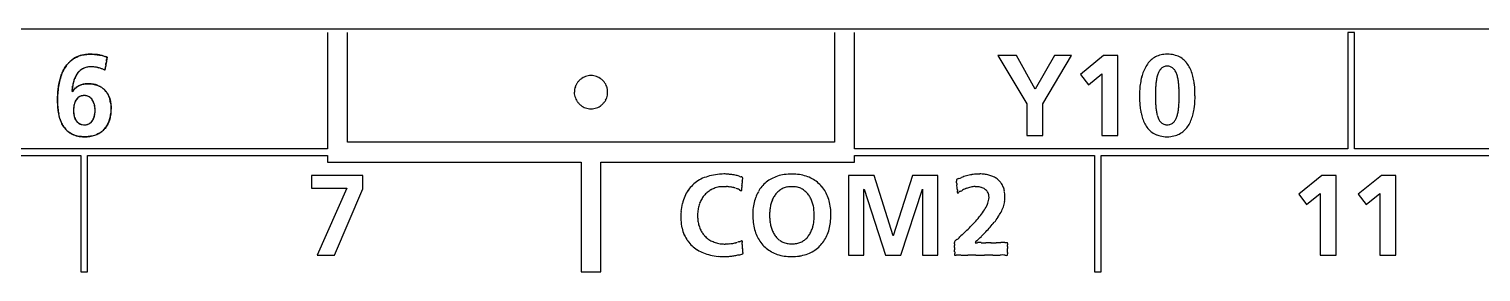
# Model space of a CAD drawing. Header units: millimetres. Extents: x -11 to 5160, y -11 to 2043.
# Drawn here: x 4507.35 to 4518.32, y 1648.46 to 1650.29 of the extents above; entities that cross this region are included whole.
import ezdxf

# ---------------------------------------------------------------- set-up
doc = ezdxf.new("R2010")
doc.units = ezdxf.units.MM

msp = doc.modelspace()

# ---------------------------------------------------------------- linework, layer by layer
at = {"color": 7, "linetype": 'Continuous'}
for p, q in [((4518.649, 1650.293), (4483.491, 1650.293)), ((4509.607, 1650.268), (4509.607, 1649.389)), ((4509.758, 1649.439), (4509.758, 1650.268)), ((4513.437, 1650.268), (4513.437, 1649.439)), ((4513.588, 1649.389), (4513.588, 1650.268)), ((4517.367, 1650.268), (4517.317, 1650.268)), ((4517.317, 1650.268), (4517.317, 1649.389)), ((4517.367, 1649.389), (4517.367, 1650.268)), ((4507.94, 1650.082), (4507.924, 1649.984)), ((4514.813, 1650.093), (4514.671, 1650.093)), ((4514.671, 1650.093), (4514.891, 1649.729)), ((4514.955, 1649.84), (4514.813, 1650.093)), ((4515.1, 1650.093), (4514.955, 1649.84)), ((4515.012, 1649.729), (4515.228, 1650.093)), ((4515.228, 1650.093), (4515.1, 1650.093)), ((4515.472, 1650.093), (4515.296, 1649.951)), ((4515.579, 1650.093), (4515.472, 1650.093)), ((4515.579, 1649.49), (4515.579, 1650.093)), ((4515.296, 1649.951), (4515.357, 1649.873)), ((4515.357, 1649.873), (4515.459, 1649.956)), ((4515.459, 1649.956), (4515.459, 1649.49)), ((4514.891, 1649.729), (4514.891, 1649.49)), ((4515.012, 1649.49), (4515.012, 1649.729)), ((4509.607, 1649.389), (4505.878, 1649.389)), ((4513.437, 1649.439), (4509.758, 1649.439)), ((4517.317, 1649.389), (4513.588, 1649.389)), ((4514.891, 1649.49), (4515.012, 1649.49)), ((4515.459, 1649.49), (4515.579, 1649.49)), ((4521.097, 1649.389), (4517.367, 1649.389)), ((4503.963, 1649.339), (4507.742, 1649.339)), ((4507.742, 1649.339), (4507.742, 1648.459)), ((4507.793, 1648.459), (4507.793, 1649.339)), ((4507.793, 1649.339), (4509.607, 1649.339)), ((4509.607, 1649.339), (4509.607, 1649.289)), ((4509.607, 1649.289), (4511.522, 1649.289)), ((4511.522, 1649.289), (4511.522, 1648.459)), ((4511.673, 1648.459), (4511.673, 1649.289)), ((4511.673, 1649.289), (4513.588, 1649.289)), ((4513.588, 1649.289), (4513.588, 1649.339)), ((4513.588, 1649.339), (4515.402, 1649.339)), ((4515.402, 1649.339), (4515.402, 1648.459)), ((4515.452, 1648.459), (4515.452, 1649.339)), ((4515.452, 1649.339), (4519.232, 1649.339)), ((4509.874, 1649.188), (4509.486, 1649.188)), ((4509.486, 1649.188), (4509.486, 1649.093)), ((4509.874, 1649.088), (4509.874, 1649.188)), ((4513.737, 1649.188), (4513.544, 1649.188)), ((4513.544, 1649.188), (4513.544, 1648.586)), ((4513.881, 1648.731), (4513.737, 1649.188)), ((4514.026, 1649.188), (4513.882, 1648.731)), ((4514.219, 1649.188), (4514.026, 1649.188)), ((4514.219, 1648.586), (4514.219, 1649.188)), ((4517.122, 1649.188), (4516.946, 1649.047)), ((4517.229, 1649.188), (4517.122, 1649.188)), ((4517.229, 1648.586), (4517.229, 1649.188)), ((4517.572, 1649.188), (4517.396, 1649.047)), ((4517.679, 1649.188), (4517.572, 1649.188)), ((4517.679, 1648.586), (4517.679, 1649.188)), ((4509.486, 1649.093), (4509.753, 1649.093)), ((4509.753, 1649.093), (4509.529, 1648.586)), ((4509.66, 1648.586), (4509.874, 1649.088)), ((4513.66, 1649.081), (4513.661, 1649.083)), ((4513.66, 1648.586), (4513.66, 1649.081)), ((4513.661, 1649.083), (4513.824, 1648.586)), ((4513.939, 1648.586), (4514.102, 1649.083)), ((4514.102, 1649.083), (4514.103, 1649.083)), ((4514.103, 1649.083), (4514.103, 1648.586)), ((4516.946, 1649.047), (4517.006, 1648.968)), ((4517.006, 1648.968), (4517.108, 1649.051)), ((4517.108, 1649.051), (4517.108, 1648.586)), ((4517.396, 1649.047), (4517.456, 1648.968)), ((4517.456, 1648.968), (4517.558, 1649.051)), ((4517.558, 1649.051), (4517.558, 1648.586)), ((4513.882, 1648.731), (4513.881, 1648.731)), ((4509.529, 1648.586), (4509.66, 1648.586)), ((4512.744, 1648.594), (4512.744, 1648.598)), ((4513.544, 1648.586), (4513.66, 1648.586)), ((4513.824, 1648.586), (4513.939, 1648.586)), ((4514.103, 1648.586), (4514.219, 1648.586)), ((4514.345, 1648.598), (4514.345, 1648.589)), ((4514.345, 1648.589), (4514.345, 1648.586)), ((4514.345, 1648.586), (4514.358, 1648.586)), ((4514.745, 1648.586), (4514.745, 1648.588)), ((4517.108, 1648.586), (4517.229, 1648.586)), ((4517.558, 1648.586), (4517.679, 1648.586)), ((4507.742, 1648.459), (4507.793, 1648.459)), ((4511.522, 1648.459), (4511.673, 1648.459)), ((4515.402, 1648.459), (4515.452, 1648.459))]:
    msp.add_line(p, q, dxfattribs=at)
msp.add_lwpolyline([(4507.678, 1649.82, -0.029701), (4507.69, 1649.836, -0.035033), (4507.704, 1649.85, -0.039591), (4507.719, 1649.861, -0.040387), (4507.736, 1649.87, -0.038487), (4507.755, 1649.876, -0.032995), (4507.774, 1649.88, -0.026745), (4507.794, 1649.881, -0.020626), (4507.814, 1649.88, -0.021988), (4507.833, 1649.877, -0.025038), (4507.852, 1649.873, -0.028321), (4507.871, 1649.867, -0.031134), (4507.889, 1649.859, -0.033504), (4507.905, 1649.848, -0.034118), (4507.92, 1649.835, -0.033927), (4507.933, 1649.821, -0.032241), (4507.944, 1649.804, -0.029705), (4507.953, 1649.787, -0.026869), (4507.96, 1649.768, -0.024391), (4507.965, 1649.749, -0.021541), (4507.968, 1649.73, -0.018658), (4507.97, 1649.71, -0.014917), (4507.97, 1649.69, -0.014384), (4507.969, 1649.671, -0.014792), (4507.968, 1649.651, -0.016913), (4507.964, 1649.632, -0.019385), (4507.96, 1649.613, -0.021829), (4507.954, 1649.594, -0.024378), (4507.946, 1649.576, -0.027114), (4507.936, 1649.559, -0.029181), (4507.925, 1649.543, -0.030793), (4507.911, 1649.529, -0.031162), (4507.896, 1649.516, -0.030164), (4507.88, 1649.506, -0.028559), (4507.862, 1649.497, -0.025932), (4507.844, 1649.49, -0.023243), (4507.825, 1649.485, -0.02036), (4507.806, 1649.482, -0.018146), (4507.786, 1649.48, -0.016232), (4507.766, 1649.48, -0.017636), (4507.747, 1649.481, -0.020698), (4507.727, 1649.483, -0.023661), (4507.708, 1649.488, -0.026601), (4507.689, 1649.494, -0.029266), (4507.672, 1649.502, -0.030679), (4507.655, 1649.512, -0.031352), (4507.639, 1649.524, -0.030113), (4507.626, 1649.538, -0.027982), (4507.614, 1649.554, -0.025032), (4507.603, 1649.57, -0.022074), (4507.595, 1649.588, -0.01909), (4507.587, 1649.606, -0.01658), (4507.581, 1649.625, -0.014235), (4507.577, 1649.644), (4507.573, 1649.663), (4507.57, 1649.682), (4507.568, 1649.702), (4507.567, 1649.721), (4507.566, 1649.741), (4507.566, 1649.761), (4507.566, 1649.78), (4507.567, 1649.8), (4507.568, 1649.82), (4507.57, 1649.839), (4507.573, 1649.859), (4507.576, 1649.878), (4507.58, 1649.897), (4507.585, 1649.916), (4507.59, 1649.935, -0.013593), (4507.597, 1649.953, -0.015072), (4507.605, 1649.971, -0.016753), (4507.614, 1649.989, -0.018466), (4507.624, 1650.006, -0.020274), (4507.635, 1650.022, -0.022131), (4507.648, 1650.036, -0.023358), (4507.662, 1650.05, -0.024718), (4507.677, 1650.063, -0.024821), (4507.693, 1650.073, -0.024597), (4507.711, 1650.082, -0.023919), (4507.729, 1650.09, -0.022349), (4507.748, 1650.096, -0.020939), (4507.767, 1650.1, -0.018756), (4507.786, 1650.102, -0.016511), (4507.806, 1650.103, -0.013924), (4507.826, 1650.103), (4507.845, 1650.102, -0.013224), (4507.865, 1650.1, -0.013409), (4507.884, 1650.097, -0.013452), (4507.903, 1650.093, -0.01323), (4507.922, 1650.087), (4507.94, 1650.082)], format="xyb", dxfattribs=at)
msp.add_lwpolyline([(4507.924, 1649.984), (4507.913, 1649.989), (4507.901, 1649.993), (4507.889, 1649.997), (4507.878, 1650.001), (4507.865, 1650.004), (4507.853, 1650.006), (4507.841, 1650.007), (4507.829, 1650.008), (4507.816, 1650.008), (4507.804, 1650.008), (4507.791, 1650.006), (4507.779, 1650.003), (4507.768, 1649.999), (4507.756, 1649.994), (4507.746, 1649.987), (4507.736, 1649.98), (4507.727, 1649.971), (4507.719, 1649.962), (4507.712, 1649.952), (4507.705, 1649.941), (4507.7, 1649.93), (4507.695, 1649.919), (4507.69, 1649.907), (4507.687, 1649.895), (4507.684, 1649.883), (4507.681, 1649.871), (4507.679, 1649.859), (4507.678, 1649.846), (4507.677, 1649.834), (4507.676, 1649.822)], dxfattribs=at)
msp.add_lwpolyline([(4507.686, 1649.677), (4507.687, 1649.667), (4507.687, 1649.656), (4507.689, 1649.646), (4507.691, 1649.636), (4507.694, 1649.626), (4507.698, 1649.617), (4507.702, 1649.607), (4507.708, 1649.599), (4507.715, 1649.591), (4507.723, 1649.584), (4507.731, 1649.579), (4507.741, 1649.575), (4507.751, 1649.572), (4507.761, 1649.57), (4507.771, 1649.57), (4507.781, 1649.571), (4507.791, 1649.573), (4507.801, 1649.577), (4507.81, 1649.582), (4507.818, 1649.588), (4507.825, 1649.596), (4507.831, 1649.604), (4507.836, 1649.613), (4507.84, 1649.622), (4507.843, 1649.632), (4507.846, 1649.642), (4507.848, 1649.652), (4507.849, 1649.662), (4507.849, 1649.673), (4507.849, 1649.683), (4507.849, 1649.693), (4507.848, 1649.703), (4507.846, 1649.714), (4507.844, 1649.724), (4507.841, 1649.734), (4507.837, 1649.743), (4507.833, 1649.752), (4507.827, 1649.761), (4507.821, 1649.769), (4507.813, 1649.776), (4507.805, 1649.781), (4507.795, 1649.786), (4507.786, 1649.789), (4507.775, 1649.791), (4507.765, 1649.791), (4507.755, 1649.79), (4507.745, 1649.788), (4507.735, 1649.784), (4507.726, 1649.779), (4507.718, 1649.773), (4507.711, 1649.765), (4507.705, 1649.757), (4507.7, 1649.748), (4507.696, 1649.738), (4507.693, 1649.728), (4507.69, 1649.718), (4507.689, 1649.708), (4507.687, 1649.698), (4507.687, 1649.688)], close=True, dxfattribs=at)
for centre, radius, start, end in [((4507.799, 1649.897), 0.205, 125.329, 138.7433), ((4507.795, 1649.901), 0.201, 110.8473, 125.0978), ((4507.805, 1649.874), 0.229, 96.9917, 110.6598), ((4507.814, 1649.799), 0.304, 89.0099, 96.9661), ((4507.814, 1649.713), 0.39, 87.1634, 89.2557), ((4507.814, 1649.711), 0.392, 85.1247, 87.1863), ((4507.816, 1649.731), 0.372, 82.9671, 85.1216), ((4507.815, 1649.725), 0.379, 80.836, 82.9452), ((4507.823, 1649.773), 0.33, 78.5011, 80.919), ((4507.762, 1649.491), 0.618, 76.8727, 78.1658), ((4507.873, 1649.954), 0.142, 72.501, 78.1691), ((4507.943, 1650.155), 0.0707, 247.4398, 258.9082), ((4507.931, 1650.073), 0.0126, 43.6899, 97.4698), ((4509.263, 1649.834), 1.345, 170.5882, 171.2448), ((4507.612, 1650.113), 0.329, 349.7578, 352.0752), ((4508.01, 1650.061), 0.0723, 167.0945, 174.7386), ((4507.928, 1650.081), 0.0116, 339.8334, 1.9996), ((4515.972, 1649.906), 0.209, 138.2268, 149.5544), ((4515.946, 1649.93), 0.174, 124.7634, 138.135), ((4515.94, 1649.937), 0.165, 110.1057, 124.5593), ((4515.948, 1649.913), 0.19, 96.1426, 109.792), ((4515.953, 1649.875), 0.228, 83.4383, 96.3642), ((4515.958, 1649.904), 0.199, 70.0983, 83.9053), ((4515.968, 1649.935), 0.167, 54.8405, 69.7493), ((4515.964, 1649.93), 0.173, 40.7522, 54.6009), ((4515.937, 1649.908), 0.207, 29.0108, 40.6409), ((4507.972, 1649.807), 0.402, 159.54, 166.9079), ((4507.884, 1649.84), 0.309, 150.3058, 159.582), ((4507.827, 1649.873), 0.242, 138.8416, 150.3096), ((4507.863, 1649.853), 0.18, 149.7625, 158.6291), ((4507.835, 1649.87), 0.149, 139.4322, 149.8815), ((4507.816, 1649.886), 0.124, 126.9732, 139.3559), ((4507.811, 1649.892), 0.116, 113.3103, 126.8065), ((4507.814, 1649.884), 0.124, 99.6083, 113.1481), ((4507.819, 1649.849), 0.16, 89.1531, 99.3744), ((4507.82, 1649.79), 0.218, 86.0843, 89.4707), ((4507.819, 1649.779), 0.229, 83.0383, 86.1487), ((4507.82, 1649.784), 0.224, 79.9283, 83.012), ((4507.818, 1649.776), 0.232, 77.0146, 79.9261), ((4507.815, 1649.763), 0.245, 74.3028, 77.0072), ((4507.809, 1649.741), 0.269, 71.8607, 74.2967), ((4507.798, 1649.708), 0.303, 69.7148, 71.8604), ((4507.776, 1649.647), 0.368, 67.9381, 69.6969), ((4507.762, 1649.612), 0.406, 66.3955, 67.992), ((4440.684, 1660.753), 68.097, 350.91119, 350.92185), ((4526.868, 1646.988), 19.179, 170.8939, 170.9391), ((4502.804, 1650.851), 5.193, 350.8281, 351.0049), ((4511.597, 1649.817), 0.125, 104.5542, 114.054), ((4511.597, 1649.816), 0.126, 94.8825, 104.5296), ((4511.598, 1649.815), 0.127, 85.1089, 94.8911), ((4511.598, 1649.816), 0.126, 75.4704, 85.1175), ((4511.598, 1649.817), 0.125, 65.946, 75.4458), ((4516.107, 1649.843), 0.359, 158.592, 165.7827), ((4516.026, 1649.875), 0.271, 149.5402, 158.6359), ((4516.157, 1649.864), 0.29, 165.0753, 171.0859), ((4516.052, 1649.892), 0.181, 156.2355, 165.2185), ((4515.986, 1649.921), 0.109, 142.8607, 156.4448), ((4515.956, 1649.944), 0.0711, 123.5933, 142.9162), ((4515.951, 1649.95), 0.0638, 100.8918, 122.5722), ((4515.952, 1649.944), 0.0696, 78.9797, 101.0203), ((4515.953, 1649.948), 0.0656, 57.9083, 79.3117), ((4515.949, 1649.943), 0.0719, 37.6054, 56.8834), ((4515.92, 1649.921), 0.109, 23.9376, 37.6334), ((4515.856, 1649.892), 0.179, 15.0348, 24.1391), ((4515.754, 1649.863), 0.285, 9.0686, 15.178), ((4515.881, 1649.877), 0.272, 19.8682, 29.026), ((4515.793, 1649.845), 0.365, 12.8656, 19.9193), ((4508.206, 1649.765), 0.64, 172.7327, 177.5407), ((4508.082, 1649.781), 0.515, 166.8603, 172.7637), ((4507.687, 1649.827), 0.0122, 148.1457, 205.8702), ((4507.557, 1649.862), 0.123, 346.6913, 0.5141), ((4507.677, 1649.825), 0.0049, 282.9984, 5.5705), ((4507.839, 1649.845), 0.16, 163.0519, 173.5433), ((4507.707, 1649.815), 0.0272, 124.1737, 157.5077), ((4507.958, 1649.818), 0.282, 159.033, 164.8751), ((4507.375, 1650.164), 0.454, 314.1039, 315.9805), ((4507.766, 1649.779), 0.094, 124.3409, 133.1245), ((4507.79, 1649.748), 0.133, 119.0311, 125.1249), ((4507.781, 1649.762), 0.117, 111.8433, 118.7647), ((4507.785, 1649.752), 0.128, 105.4387, 111.8799), ((4507.789, 1649.74), 0.14, 99.341, 105.3961), ((4507.792, 1649.719), 0.161, 93.8472, 99.3438), ((4507.795, 1649.671), 0.209, 88.1473, 93.7218), ((4507.796, 1649.651), 0.229, 79.8264, 88.5244), ((4507.804, 1649.696), 0.184, 69.849, 79.7868), ((4507.812, 1649.72), 0.158, 58.9422, 69.8042), ((4507.819, 1649.731), 0.145, 47.4967, 58.8562), ((4507.818, 1649.731), 0.146, 36.1451, 47.4018), ((4511.598, 1649.817), 0.126, 170.2341, 180.0078), ((4511.596, 1649.817), 0.124, 160.5505, 170.2036), ((4511.596, 1649.817), 0.125, 151.0838, 160.5382), ((4511.597, 1649.816), 0.126, 141.791, 151.0779), ((4511.598, 1649.816), 0.126, 132.5937, 141.7905), ((4511.598, 1649.816), 0.126, 123.3836, 132.5945), ((4511.598, 1649.816), 0.126, 114.0604, 123.3811), ((4511.597, 1649.816), 0.126, 56.6189, 65.9396), ((4511.597, 1649.816), 0.126, 47.4055, 56.6165), ((4511.597, 1649.816), 0.127, 38.2097, 47.4061), ((4511.598, 1649.816), 0.126, 28.9217, 38.2095), ((4511.599, 1649.817), 0.125, 19.4631, 28.9149), ((4511.599, 1649.817), 0.124, 9.7936, 19.4523), ((4511.597, 1649.817), 0.126, 359.9949, 9.7632), ((4516.393, 1649.792), 0.65, 175.964, 180.1855), ((4516.335, 1649.798), 0.592, 171.4801, 176.0946), ((4516.209, 1649.817), 0.464, 165.7294, 171.491), ((4516.863, 1649.807), 0.999, 177.7577, 179.454), ((4516.516, 1649.821), 0.652, 175.0374, 177.7785), ((4516.306, 1649.839), 0.441, 171.0006, 175.0808), ((4515.606, 1649.839), 0.435, 5.0104, 9.151), ((4515.409, 1649.821), 0.633, 2.2432, 5.0672), ((4514.981, 1649.805), 1.061, 0.6199, 2.2176), ((4515.678, 1649.818), 0.483, 7.4748, 12.9163), ((4515.54, 1649.799), 0.623, 3.2759, 7.5109), ((4515.399, 1649.791), 0.763, 359.9334, 3.3133), ((4508.297, 1649.76), 0.732, 177.4797, 181.434), ((4508.194, 1649.756), 0.629, 181.3, 185.4545), ((4507.879, 1649.68), 0.192, 169.8872, 175.2968), ((4507.839, 1649.687), 0.152, 163.3316, 169.8873), ((4507.808, 1649.696), 0.12, 155.4836, 163.3754), ((4507.785, 1649.707), 0.0941, 145.9361, 155.5053), ((4507.77, 1649.717), 0.0763, 134.5683, 145.9188), ((4507.764, 1649.724), 0.067, 121.6993, 134.4629), ((4507.763, 1649.724), 0.0662, 108.2339, 121.5378), ((4507.766, 1649.714), 0.0766, 95.6125, 108.0019), ((4507.767, 1649.705), 0.0861, 84.0387, 95.9184), ((4507.769, 1649.715), 0.0754, 71.7127, 84.2179), ((4507.771, 1649.723), 0.0674, 58.3815, 71.4929), ((4507.77, 1649.721), 0.0696, 45.8347, 58.2427), ((4507.763, 1649.714), 0.0795, 34.7477, 45.7531), ((4507.748, 1649.704), 0.0969, 25.3773, 34.7391), ((4507.727, 1649.694), 0.12, 17.5335, 25.4002), ((4507.701, 1649.686), 0.148, 10.8841, 17.5696), ((4507.672, 1649.68), 0.178, 5.1406, 10.9016), ((4507.808, 1649.724), 0.158, 25.4592, 36.0731), ((4507.786, 1649.714), 0.183, 15.8214, 25.4134), ((4507.752, 1649.704), 0.217, 7.2623, 15.8443), ((4507.689, 1649.697), 0.282, 0.033, 7.1507), ((4511.598, 1649.816), 0.127, 179.9725, 189.7417), ((4511.597, 1649.816), 0.125, 189.7591, 199.381), ((4511.597, 1649.816), 0.125, 199.397, 208.8472), ((4511.598, 1649.817), 0.126, 208.8527, 218.1443), ((4511.598, 1649.817), 0.126, 218.1456, 227.3552), ((4511.598, 1649.817), 0.126, 227.3549, 236.5816), ((4511.597, 1649.817), 0.126, 303.4183, 312.6452), ((4511.597, 1649.817), 0.126, 312.645, 321.8542), ((4511.598, 1649.817), 0.126, 321.855, 331.1479), ((4511.598, 1649.816), 0.125, 331.1549, 340.601), ((4511.598, 1649.816), 0.125, 340.6132, 350.2467), ((4511.596, 1649.816), 0.127, 350.2727, 0.0131), ((4516.514, 1649.787), 0.771, 179.7567, 182.8391), ((4516.419, 1649.78), 0.676, 182.6898, 186.3977), ((4518.424, 1649.793), 2.56, 179.4812, 180.0747), ((4518.55, 1649.785), 2.686, 179.8923, 180.4472), ((4516.867, 1649.772), 1.003, 180.4601, 182.1206), ((4516.499, 1649.758), 0.635, 182.1057, 184.874), ((4515.425, 1649.758), 0.617, 355.0206, 357.8714), ((4514.979, 1649.774), 1.063, 357.9014, 359.4679), ((4514.612, 1649.798), 1.43, 359.6947, 0.7573), ((4514.565, 1649.781), 1.477, 359.3216, 0.3309), ((4515.562, 1649.781), 0.601, 352.2319, 356.5972), ((4515.418, 1649.789), 0.745, 356.5783, 0.0394), ((4508.025, 1649.74), 0.459, 185.4322, 190.9646), ((4507.905, 1649.716), 0.337, 190.9121, 198.1574), ((4507.82, 1649.689), 0.247, 198.1155, 207.5303), ((4507.898, 1649.678), 0.212, 175.1432, 180.2336), ((4507.864, 1649.676), 0.177, 179.7619, 185.4977), ((4507.849, 1649.674), 0.162, 185.3438, 191.3966), ((4507.818, 1649.668), 0.131, 191.4017, 198.5831), ((4507.795, 1649.66), 0.107, 198.5503, 206.9901), ((4507.778, 1649.652), 0.0876, 206.9879, 216.9103), ((4507.75, 1649.655), 0.0957, 325.3478, 334.5035), ((4507.73, 1649.664), 0.117, 334.4748, 342.2099), ((4507.708, 1649.672), 0.141, 342.1792, 348.8061), ((4507.687, 1649.676), 0.162, 348.7604, 354.6679), ((4507.652, 1649.678), 0.197, 359.8831, 5.2179), ((4507.666, 1649.678), 0.184, 354.6894, 359.9591), ((4507.747, 1649.673), 0.221, 336.4727, 345.6923), ((4507.689, 1649.688), 0.281, 345.7157, 353.4712), ((4507.634, 1649.695), 0.337, 353.3282, 0.2945), ((4511.598, 1649.816), 0.126, 236.5845, 245.9206), ((4511.597, 1649.816), 0.125, 245.9273, 255.439), ((4511.597, 1649.817), 0.126, 255.464, 265.117), ((4511.598, 1649.818), 0.127, 265.1078, 274.8922), ((4511.598, 1649.817), 0.126, 274.883, 284.536), ((4511.598, 1649.816), 0.125, 284.561, 294.0727), ((4511.598, 1649.816), 0.126, 294.0794, 303.4155), ((4516.239, 1649.76), 0.495, 186.3964, 191.5629), ((4516.116, 1649.734), 0.369, 191.5014, 198.3873), ((4516.023, 1649.703), 0.271, 198.3328, 207.503), ((4516.292, 1649.74), 0.427, 184.8289, 188.975), ((4516.147, 1649.717), 0.28, 188.8891, 195.0166), ((4516.046, 1649.689), 0.175, 194.8733, 204.0285), ((4515.983, 1649.661), 0.107, 203.8266, 217.6068), ((4515.923, 1649.662), 0.106, 321.8985, 335.7862), ((4515.862, 1649.69), 0.173, 335.5929, 344.8699), ((4515.763, 1649.717), 0.276, 344.7267, 350.9539), ((4515.62, 1649.74), 0.421, 350.8709, 355.0786), ((4515.885, 1649.705), 0.267, 330.474, 339.6876), ((4515.801, 1649.736), 0.357, 339.6388, 346.7805), ((4515.69, 1649.763), 0.471, 346.7322, 352.2732), ((4507.77, 1649.662), 0.19, 207.5386, 219.3451), ((4507.748, 1649.645), 0.162, 219.4829, 233.2225), ((4507.747, 1649.645), 0.162, 233.4779, 247.806), ((4507.759, 1649.676), 0.195, 248.0281, 261.2342), ((4507.768, 1649.644), 0.0748, 216.9506, 228.2961), ((4507.764, 1649.64), 0.0694, 228.4082, 240.6938), ((4507.765, 1649.642), 0.0714, 240.8197, 253.2669), ((4507.769, 1649.655), 0.0849, 253.4687, 264.8169), ((4507.77, 1649.658), 0.0877, 264.3204, 275.9012), ((4507.771, 1649.642), 0.0716, 275.9393, 288.7257), ((4507.773, 1649.636), 0.0653, 288.9336, 302.0789), ((4507.771, 1649.638), 0.0685, 302.2129, 314.4922), ((4507.764, 1649.645), 0.0789, 314.5585, 325.3481), ((4507.783, 1649.688), 0.206, 280.3068, 290.6422), ((4507.794, 1649.656), 0.173, 290.7028, 302.1332), ((4507.802, 1649.644), 0.159, 302.2516, 314.1555), ((4507.799, 1649.647), 0.163, 314.2761, 325.8358), ((4507.781, 1649.658), 0.184, 325.9165, 336.4545), ((4515.964, 1649.673), 0.205, 207.4822, 219.3457), ((4515.937, 1649.651), 0.17, 219.4691, 233.7544), ((4515.934, 1649.648), 0.166, 234.0295, 249.4115), ((4515.955, 1649.639), 0.0707, 217.5916, 236.9404), ((4515.951, 1649.635), 0.0649, 237.9642, 259.388), ((4515.952, 1649.642), 0.0718, 259.2075, 280.7925), ((4515.954, 1649.637), 0.0667, 280.4157, 301.5633), ((4515.95, 1649.64), 0.0716, 302.5885, 321.8871), ((4515.967, 1649.649), 0.167, 290.0085, 304.7529), ((4515.964, 1649.653), 0.172, 304.9868, 318.7452), ((4515.939, 1649.674), 0.205, 318.8585, 330.4846), ((4507.77, 1649.745), 0.265, 261.226, 271.9818), ((4507.772, 1649.748), 0.268, 271.4472, 280.2576), ((4515.946, 1649.683), 0.202, 249.7807, 263.8938), ((4515.952, 1649.722), 0.242, 263.4259, 276.3442), ((4515.958, 1649.68), 0.199, 276.0209, 289.6799), ((4512.563, 1648.899), 0.294, 111.951, 122.4159), ((4512.582, 1648.852), 0.344, 102.4888, 111.9343), ((4512.601, 1648.765), 0.433, 94.3518, 102.4214), ((4512.604, 1648.748), 0.451, 89.0274, 94.6596), ((4512.605, 1648.82), 0.379, 86.8629, 88.9409), ((4512.604, 1648.814), 0.385, 84.6603, 86.8129), ((4512.602, 1648.782), 0.416, 82.6236, 84.6896), ((4512.599, 1648.762), 0.437, 80.5793, 82.6043), ((4512.609, 1648.819), 0.379, 78.2931, 80.6711), ((4512.55, 1648.553), 0.651, 76.5744, 77.9684), ((4512.669, 1649.037), 0.153, 71.9364, 77.8681), ((4512.749, 1649.26), 0.0841, 246.9425, 257.6817), ((4512.733, 1649.164), 0.0139, 42.4231, 95.7851), ((4512.822, 1649.157), 0.0797, 171.5515, 178.7251), ((4512.73, 1649.172), 0.0128, 344.7524, 5.5242), ((4513.09, 1648.923), 0.272, 107.8081, 118.2382), ((4513.106, 1648.872), 0.326, 98.3756, 107.7008), ((4513.112, 1648.836), 0.362, 89.4949, 98.6262), ((4513.119, 1648.846), 0.352, 81.1711, 90.4657), ((4513.125, 1648.878), 0.32, 71.9472, 81.394), ((4513.139, 1648.923), 0.273, 61.4474, 71.8435), ((4514.381, 1649.136), 0.0289, 94.8576, 135.3516), ((4514.326, 1649.319), 0.163, 288.6474, 295.7443), ((4514.477, 1648.976), 0.212, 106.5964, 112.0673), ((4514.579, 1648.664), 0.54, 105.4142, 107.5661), ((4514.536, 1648.814), 0.384, 102.1346, 105.1626), ((4514.542, 1648.788), 0.411, 99.3684, 102.2027), ((4514.539, 1648.805), 0.394, 96.4049, 99.354), ((4514.538, 1648.813), 0.386, 93.4088, 96.4087), ((4514.537, 1648.831), 0.367, 90.2847, 93.4193), ((4514.538, 1648.888), 0.311, 83.9916, 90.4022), ((4514.545, 1648.954), 0.244, 76.0909, 84.0061), ((4514.557, 1649.001), 0.195, 66.8743, 76.1018), ((4514.57, 1649.032), 0.162, 56.3132, 66.846), ((4514.58, 1649.047), 0.144, 44.7303, 56.2367), ((4512.56, 1648.918), 0.278, 145.32, 156.3056), ((4512.545, 1648.927), 0.26, 133.8086, 145.2264), ((4512.548, 1648.923), 0.265, 122.491, 133.7136), ((4512.596, 1648.916), 0.187, 129.8788, 140.3553), ((4512.593, 1648.919), 0.183, 119.0573, 129.8341), ((4512.596, 1648.914), 0.189, 108.2687, 118.9848), ((4512.6, 1648.903), 0.201, 97.7079, 108.2749), ((4512.605, 1648.855), 0.248, 89.5808, 97.4728), ((4512.606, 1648.759), 0.344, 87.4798, 89.8152), ((4512.607, 1648.776), 0.328, 85.1319, 87.5783), ((4512.611, 1648.827), 0.276, 82.1812, 85.0895), ((4512.616, 1648.862), 0.241, 78.8556, 82.2172), ((4512.612, 1648.844), 0.26, 75.5411, 78.7116), ((4512.636, 1648.932), 0.168, 70.983, 75.9988), ((4513.066, 1650.084), 1.061, 249.3152, 250.1381), ((4512.694, 1649.042), 0.0454, 55.8695, 75.996), ((4512.734, 1649.088), 0.0169, 212.596, 271.8068), ((4512.845, 1649.07), 0.111, 172.8018, 177.4748), ((4512.72, 1649.075), 0.0149, 348.6599, 1.6167), ((4512.22, 1649.134), 0.518, 354.4124, 355.8642), ((4514.697, 1648.938), 1.967, 174.9105, 175.3661), ((4509.336, 1649.41), 3.415, 354.9992, 355.2774), ((4514.152, 1649.017), 1.417, 174.8157, 175.4609), ((4512.382, 1649.182), 0.361, 354.0475, 356.2291), ((4513.116, 1648.923), 0.291, 150.7354, 160.3343), ((4513.088, 1648.939), 0.259, 140.2596, 150.6921), ((4513.077, 1648.947), 0.245, 129.2739, 140.1911), ((4513.079, 1648.944), 0.249, 118.2926, 129.1875), ((4513.129, 1648.939), 0.173, 138.3547, 148.5385), ((4513.112, 1648.954), 0.15, 126.7429, 138.3095), ((4513.107, 1648.961), 0.142, 114.1613, 126.6327), ((4513.11, 1648.954), 0.15, 101.5183, 114.0121), ((4513.115, 1648.927), 0.176, 89.7823, 101.4099), ((4513.116, 1648.927), 0.176, 78.5898, 90.2175), ((4513.121, 1648.954), 0.15, 65.9871, 78.4813), ((4513.124, 1648.961), 0.142, 53.3665, 65.838), ((4513.119, 1648.954), 0.15, 41.6897, 53.2562), ((4513.102, 1648.939), 0.173, 31.461, 41.6446), ((4513.148, 1648.94), 0.254, 50.6497, 61.3967), ((4513.149, 1648.942), 0.251, 39.8609, 50.5744), ((4513.139, 1648.934), 0.265, 29.5458, 39.8028), ((4513.113, 1648.919), 0.294, 19.9916, 29.5083), ((4514.369, 1649.151), 0.0106, 148.8261, 169.5583), ((4514.383, 1649.151), 0.0242, 175.328, 195.5253), ((4514.246, 1649.127), 0.115, 2.2765, 8.5768), ((4514.853, 1649.171), 0.494, 184.5389, 186.3144), ((4511.507, 1648.837), 2.869, 5.2633, 5.59), ((4512.571, 1648.922), 1.802, 5.1744, 5.6788), ((4514.722, 1649.111), 0.357, 184.3199, 186.5334), ((4514.289, 1649.058), 0.0783, 1.6976, 9.1557), ((4514.367, 1649.068), 0.0132, 275.8764, 326.4956), ((4514.381, 1649.059), 0.013, 174.2814, 196.5719), ((4514.413, 1649.017), 0.057, 112.441, 128.4816), ((4514.059, 1649.713), 0.725, 297.3412, 298.6159), ((4514.509, 1648.876), 0.226, 113.1061, 117.2245), ((4514.543, 1648.802), 0.308, 110.4661, 113.5112), ((4514.52, 1648.863), 0.242, 106.4767, 110.3533), ((4514.515, 1648.88), 0.224, 102.3174, 106.5109), ((4514.51, 1648.903), 0.201, 97.6201, 102.3097), ((4514.508, 1648.918), 0.186, 92.5158, 97.6093), ((4514.507, 1648.949), 0.154, 86.5755, 92.6334), ((4514.508, 1648.971), 0.132, 79.5331, 86.4502), ((4514.51, 1648.981), 0.122, 72.1875, 79.5835), ((4514.515, 1648.996), 0.107, 63.942, 72.209), ((4514.521, 1649.009), 0.092, 54.5771, 63.9612), ((4514.528, 1649.019), 0.0797, 43.9187, 54.5685), ((4514.534, 1649.025), 0.0719, 32.0748, 43.8638), ((4514.535, 1649.026), 0.0702, 19.5628, 31.9602), ((4514.582, 1649.05), 0.14, 32.784, 44.6121), ((4514.572, 1649.044), 0.152, 21.2888, 32.676), ((4514.545, 1649.034), 0.181, 10.9548, 21.2047), ((4514.502, 1649.025), 0.224, 1.9073, 11.0016), ((4512.673, 1648.883), 0.397, 166.5306, 175.3209), ((4512.598, 1648.901), 0.319, 156.3506, 166.4622), ((4512.642, 1648.892), 0.239, 159.7947, 168.6231), ((4512.621, 1648.9), 0.217, 150.3944, 159.7934), ((4512.605, 1648.909), 0.199, 140.3884, 150.3762), ((4513.232, 1648.893), 0.412, 169.0025, 176.594), ((4513.162, 1648.906), 0.34, 160.3429, 168.9824), ((4513.235, 1648.895), 0.288, 164.7348, 171.3066), ((4513.195, 1648.906), 0.246, 157.2542, 164.7648), ((4513.157, 1648.922), 0.206, 148.5349, 157.2794), ((4513.074, 1648.922), 0.206, 22.7203, 31.4646), ((4513.037, 1648.906), 0.246, 15.235, 22.7454), ((4512.997, 1648.895), 0.288, 8.6933, 15.265), ((4513.072, 1648.904), 0.338, 11.3065, 19.983), ((4513.011, 1648.892), 0.4, 3.5326, 11.2859), ((4514.323, 1649.088), 0.295, 327.2992, 336.4811), ((4514.454, 1649.032), 0.152, 336.0321, 351.4736), ((4514.53, 1649.024), 0.0755, 7.1797, 19.4483), ((4514.511, 1649.022), 0.0944, 351.9764, 6.8616), ((4514.427, 1649.052), 0.304, 332.4748, 340.6621), ((4514.499, 1649.027), 0.228, 340.5764, 351.1776), ((4514.506, 1649.024), 0.22, 351.676, 2.2616), ((4512.721, 1648.878), 0.445, 175.0683, 183.4675), ((4512.643, 1648.872), 0.367, 183.2865, 192.7073), ((4512.686, 1648.885), 0.283, 176.7646, 184.7587), ((4512.671, 1648.887), 0.268, 168.6429, 176.8684), ((4512.662, 1648.883), 0.259, 184.675, 193.0248), ((4513.288, 1648.889), 0.468, 176.4724, 183.5003), ((4513.243, 1648.885), 0.422, 183.3506, 190.7896), ((4513.305, 1648.888), 0.358, 177.2383, 182.6697), ((4513.269, 1648.89), 0.322, 171.2747, 177.2212), ((4513.301, 1648.887), 0.354, 182.5428, 188.0717), ((4513.25, 1648.88), 0.303, 188.0551, 194.41), ((4512.982, 1648.88), 0.303, 345.5901, 351.9449), ((4512.962, 1648.89), 0.322, 2.7788, 8.7252), ((4512.931, 1648.887), 0.354, 351.9283, 357.4572), ((4512.927, 1648.888), 0.358, 357.3303, 2.7617), ((4513.001, 1648.885), 0.409, 348.9245, 356.5238), ((4512.963, 1648.889), 0.447, 356.3875, 3.6401), ((4513.464, 1649.784), 1.403, 315.6066, 317.8902), ((4513.903, 1649.386), 0.811, 317.954, 321.873), ((4514.131, 1649.208), 0.521, 321.7353, 327.4976), ((4513.98, 1649.364), 0.85, 318.2703, 321.5103), ((4514.2, 1649.189), 0.57, 321.5246, 326.2408), ((4514.331, 1649.102), 0.412, 326.1846, 332.4805), ((4512.57, 1648.855), 0.292, 192.7852, 203.6018), ((4512.536, 1648.841), 0.255, 203.6775, 215.2862), ((4512.631, 1648.876), 0.228, 193.0447, 202.1319), ((4512.609, 1648.867), 0.205, 202.1417, 211.905), ((4512.596, 1648.859), 0.188, 211.937, 222.3102), ((4512.59, 1648.854), 0.181, 222.36, 233.1272), ((4513.171, 1648.871), 0.349, 190.81, 199.2981), ((4513.122, 1648.854), 0.298, 199.3018, 208.7658), ((4513.2, 1648.867), 0.252, 194.3741, 201.8072), ((4513.157, 1648.85), 0.205, 201.782, 210.6147), ((4513.126, 1648.831), 0.169, 210.6134, 221.0394), ((4513.105, 1648.831), 0.169, 318.9614, 329.3872), ((4513.074, 1648.85), 0.205, 329.3858, 338.2183), ((4513.031, 1648.867), 0.252, 338.1932, 345.626), ((4513.106, 1648.858), 0.301, 330.9902, 340.3745), ((4513.064, 1648.873), 0.346, 340.3783, 348.9038), ((4514.269, 1648.836), 0.162, 305.5244, 319.8439), ((4515.015, 1648.105), 0.882, 131.6695, 134.8208), ((4513.704, 1649.537), 1.059, 313.1518, 316.0538), ((4514.12, 1649.13), 0.587, 312.1828, 316.7755), ((4487.811, 1675.208), 37.63, 315.2766, 315.3501), ((4513.831, 1649.494), 1.048, 315.7631, 318.4195), ((4512.527, 1648.835), 0.244, 215.4046, 227.1521), ((4512.536, 1648.846), 0.258, 227.2511, 238.4047), ((4512.556, 1648.878), 0.296, 238.462, 248.5127), ((4512.591, 1648.855), 0.183, 233.1874, 244.0323), ((4512.597, 1648.868), 0.196, 244.1004, 254.6181), ((4512.603, 1648.89), 0.22, 254.6312, 264.6194), ((4512.607, 1648.942), 0.272, 264.7003, 271.1796), ((4512.606, 1649.032), 0.361, 271.0506, 273.5737), ((4512.604, 1649.082), 0.411, 273.5294, 275.7825), ((4512.602, 1649.097), 0.427, 275.789, 277.9624), ((4512.608, 1649.059), 0.389, 277.9091, 280.2563), ((4512.598, 1649.107), 0.437, 280.3803, 282.4014), ((4512.649, 1648.882), 0.206, 281.9014, 285.9706), ((4512.884, 1648.121), 0.59, 106.2423, 107.567), ((4512.712, 1648.723), 0.0366, 280.8296, 300.3382), ((4512.739, 1648.684), 0.0109, 90.2387, 137.8447), ((4512.729, 1648.692), 0.0103, 350.0817, 15.8124), ((4512.804, 1648.689), 0.0648, 178.5833, 187.3109), ((4512.445, 1648.659), 0.295, 1.6269, 4.2672), ((4513.948, 1648.721), 1.209, 182.573, 183.3211), ((4508.08, 1648.403), 4.668, 2.8463, 3.0478), ((4529.958, 1649.514), 17.238, 182.9213, 182.9728), ((4451.618, 1645.466), 61.207, 2.94098, 2.95313), ((4513.092, 1648.838), 0.263, 208.8044, 219.1569), ((4513.079, 1648.827), 0.246, 219.2234, 230.1408), ((4513.08, 1648.829), 0.248, 230.2255, 241.218), ((4513.109, 1648.817), 0.147, 221.1019, 232.9858), ((4513.105, 1648.811), 0.139, 233.099, 245.8989), ((4513.11, 1648.824), 0.153, 246.143, 258.5299), ((4513.114, 1648.84), 0.169, 258.2905, 270.6912), ((4513.118, 1648.84), 0.169, 269.3088, 281.7099), ((4513.122, 1648.824), 0.153, 281.4705, 293.8578), ((4513.127, 1648.811), 0.139, 294.1018, 306.9019), ((4513.122, 1648.817), 0.147, 307.0151, 318.8989), ((4513.147, 1648.833), 0.253, 299.0894, 309.9335), ((4513.147, 1648.833), 0.253, 310.0066, 320.7208), ((4513.134, 1648.843), 0.269, 320.7772, 330.9571), ((4514.374, 1648.674), 0.0317, 110.0511, 156.7915), ((4514.375, 1648.684), 0.0296, 175.6673, 184.3327), ((4514.158, 1648.677), 0.187, 358.4958, 1.5042), ((4515.196, 1648.665), 0.851, 179.5432, 180.4568), ((4510.855, 1648.651), 3.49, 359.8705, 0.1295), ((4527.825, 1648.635), 13.48, 179.9651, 180.0349), ((4464.544, 1648.619), 49.801, 359.9911, 0.0089), ((4514.529, 1648.67), 0.0293, 120.7428, 158.6911), ((4514.51, 1648.712), 0.0328, 255.8562, 284.1438), ((4514.532, 1648.5), 0.181, 85.6196, 94.3804), ((4514.563, 1649.472), 0.792, 268.7171, 271.2829), ((4514.601, 1645.409), 3.271, 89.6546, 90.3454), ((4514.64, 1671.91), 23.23, 269.9511, 270.0489), ((4514.678, 1655.967), 7.286, 269.8585, 270.1415), ((4514.71, 1647.215), 1.466, 89.4423, 90.5577), ((4514.733, 1648.963), 0.282, 268.2471, 271.7529), ((4514.743, 1648.675), 0.00567, 65.1985, 100.1421), ((4514.739, 1648.678), 0.00668, 336.9954, 23.0046), ((4514.783, 1648.67), 0.0376, 172.3907, 187.6093), ((4514.578, 1648.658), 0.168, 357.7346, 2.2654), ((4515.456, 1648.644), 0.711, 179.3933, 180.6067), ((4505.892, 1648.629), 8.854, 359.9502, 0.0498), ((4513.716, 1648.614), 1.029, 359.6035, 0.3965), ((4512.578, 1648.934), 0.356, 248.5145, 257.3206), ((4512.598, 1649.024), 0.449, 257.3496, 264.7984), ((4512.605, 1649.077), 0.502, 264.5957, 270.5895), ((4512.605, 1649.007), 0.432, 270.5876, 272.5782), ((4512.605, 1649.004), 0.429, 272.6493, 274.6677), ((4512.599, 1649.074), 0.499, 274.6464, 276.3888), ((4512.593, 1649.131), 0.556, 276.3925, 277.9608), ((4512.583, 1649.204), 0.63, 277.9579, 279.3433), ((4512.569, 1649.288), 0.715, 279.3429, 280.5614), ((4512.551, 1649.385), 0.813, 280.5589, 281.625), ((4512.522, 1649.527), 0.959, 281.6299, 282.5267), ((4512.506, 1649.599), 1.032, 282.5056, 283.3293), ((4724.198, 1659.488), 211.734, 182.94585, 182.94826), ((4513.09, 1648.849), 0.271, 241.2918, 251.8364), ((4513.104, 1648.893), 0.317, 251.8904, 261.5435), ((4513.114, 1648.96), 0.385, 261.5341, 270.1951), ((4513.116, 1648.952), 0.377, 269.8802, 278.6325), ((4513.126, 1648.886), 0.31, 278.6779, 288.4702), ((4513.138, 1648.849), 0.272, 288.5136, 299.0179), ((4691.211, 1648.604), 176.865, 179.99789, 180.00211), ((4514.376, 1336.789), 311.797, 89.99674, 90.00326), ((4514.42, 1738.703), 90.118, 269.9836, 270.0164), ((4514.476, 1623.211), 25.375, 89.9306, 90.0694), ((4514.539, 1655.454), 6.869, 269.7284, 270.2716), ((4514.603, 1646.808), 1.778, 88.9918, 91.0082), ((4514.661, 1649.019), 0.434, 266.4437, 273.5563), ((4514.708, 1648.492), 0.0955, 78.2599, 101.7401), ((4514.736, 1648.599), 0.0157, 235.626, 304.374), ((4514.967, 1648.601), 0.221, 178.4931, 181.5069), ((4514.701, 1648.592), 0.0451, 355.1859, 4.8141)]:
    msp.add_arc(centre, radius, start, end, dxfattribs=at)

doc.saveas('drawing.dxf')
